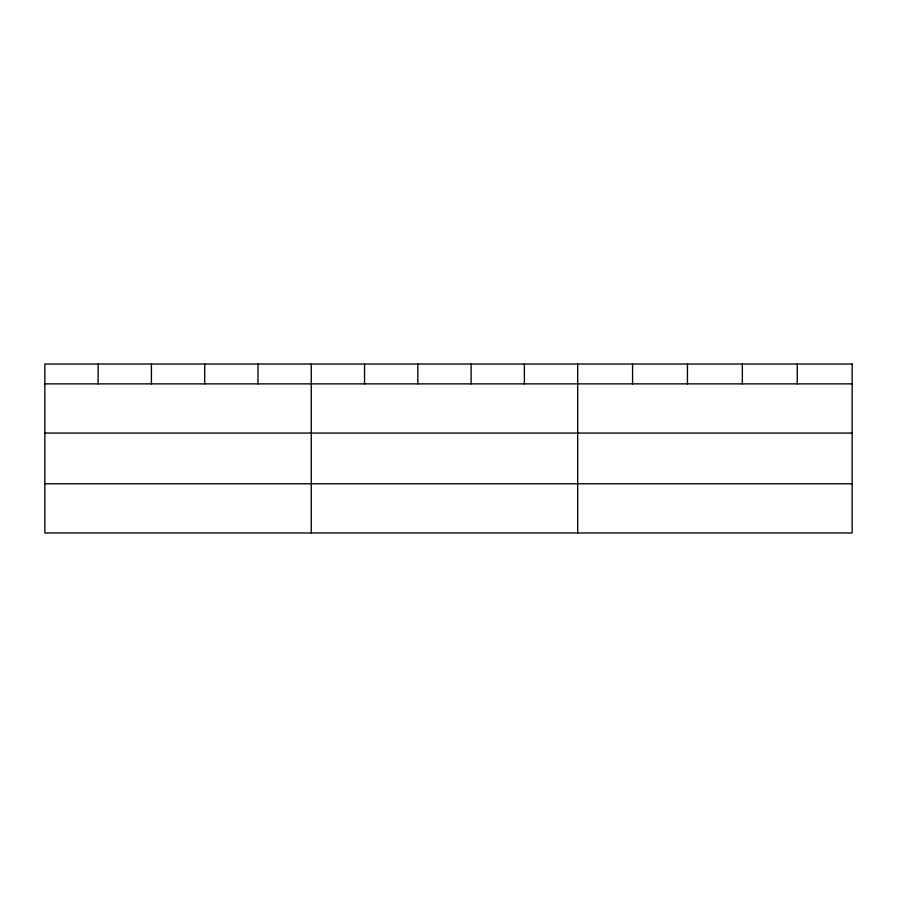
<?xml version="1.0" encoding="UTF-8"?>
<svg xmlns="http://www.w3.org/2000/svg" width="897" height="897" viewBox="0 0 897 897"><rect width="100%" height="100%" fill="white"/><g stroke="black" fill="none" stroke-linecap="round" stroke-linejoin="round"><path stroke-width="1.35" d="M44.85 383.871L852.15 383.871M44.85 433.072L852.15 433.072M44.85 483.763L852.15 483.763M797.254 364.036L797.254 383.871M742.357 364.036L742.357 383.871M687.461 364.036L687.461 383.871M632.564 364.036L632.564 383.871M577.668 364.036L577.668 532.964M524.386 364.036L524.386 383.871M471.104 364.036L471.104 383.871M417.823 364.036L417.823 383.871M364.541 364.036L364.541 383.871M311.259 364.036L311.259 532.964M257.977 364.036L257.977 383.871M204.695 364.036L204.695 383.871M151.414 364.036L151.414 383.871M98.132 364.036L98.132 383.871M852.15 364.036L44.85 364.036L44.85 532.964L852.15 532.964L852.15 364.036"/></g></svg>
